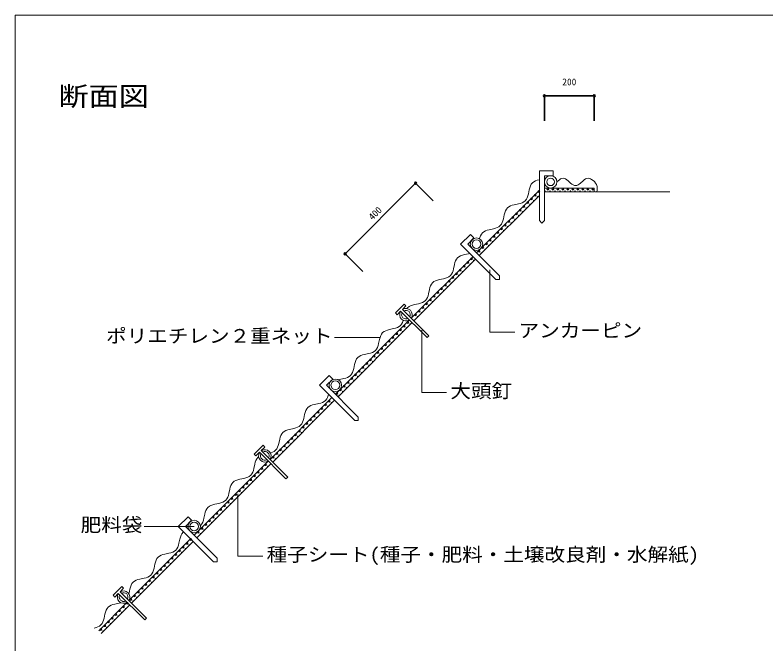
# Model space of a CAD drawing. Units: millimetres, scale not verified. Extents: x -3043 to 3047, y -2103 to 2127.
# Drawn here: x -3043 to -34, y -393 to 2127 of the extents above; entities that cross this region are included whole.
import ezdxf
from ezdxf.enums import TextEntityAlignment as Align

# ---------------------------------------------------------------- set-up
doc = ezdxf.new("R2010")
doc.units = ezdxf.units.MM
doc.header["$LTSCALE"] = 15
doc.header["$PDMODE"] = 32
doc.header["$PDSIZE"] = 7.5
for name, color, linetype, lineweight in [('0-1_用紙枠', 7, 'Continuous', 35), ('1-1_文字・法面', 7, 'Continuous', 18), ('1-2_種子シート', 7, 'Continuous', 18), ('1-4_肥料袋・基材袋・吸水袋', 7, 'Continuous', 18), ('1-5_ネット', 3, 'Continuous', 18), ('1-6_止釘・ｱﾝｶｰﾋﾟﾝ・目串', 7, 'Continuous', 18), ('1-A_寸法', 4, 'Continuous', 35), ('1-B_名称', 7, 'Continuous', 18)]:
    doc.layers.add(name, color=color, linetype=linetype, lineweight=lineweight)
doc.styles.add('ＭＳ ゴシック', font='')
doc.styles.get('ＭＳ ゴシック').set_extended_font_data('MS Gothic')

msp = doc.modelspace()

# ---------------------------------------------------------------- linework, layer by layer
at = {"layer": '0-1_用紙枠', "lineweight": 18}
for p, q in [((-3042.82, 2127.39), (3047.18, 2127.39)), ((-3042.82, -2102.61), (-3042.82, 2127.39))]:
    msp.add_line(p, q, dxfattribs=at)
at = {"layer": '1-1_文字・法面'}
msp.add_line((-719.77, 1418.43), (-419.77, 1418.43), dxfattribs=at)
at = {"layer": '1-2_種子シート'}
for p, q in [((-941.75, 1426.1), (-1193.59, 1174.27)), ((-921.75, 1433.68), (-721.75, 1433.68)), ((-921.75, 1418.68), (-721.75, 1418.68)), ((-721.75, 1433.68), (-721.75, 1418.68)), ((-941.75, 1404.89), (-1182.98, 1163.66)), ((-1207.73, 1160.12), (-1455.22, 912.64)), ((-1197.12, 1149.52), (-1444.61, 902.03)), ((-1462.29, 905.57), (-1759.27, 608.58)), ((-1451.68, 894.96), (-1748.67, 597.97)), ((-1773.42, 594.44), (-2020.9, 346.95)), ((-1762.81, 583.83), (-2010.3, 336.34)), ((-2027.97, 339.88), (-2324.96, 42.89)), ((-2017.37, 329.27), (-2314.35, 32.29)), ((-2339.1, 28.75), (-2586.63, -218.78)), ((-2328.49, 18.15), (-2575.98, -229.34)), ((-2593.66, -225.81), (-2707.62, -339.77)), ((-2583.05, -236.41), (-2697.02, -350.38))]:
    msp.add_line(p, q, dxfattribs=at)
for centre in [(-919.27, 1422.58), (-899.27, 1422.58), (-879.27, 1422.58), (-859.27, 1422.58), (-839.27, 1422.58), (-817.39, 1422.58), (-799.27, 1422.58), (-779.27, 1422.58), (-759.27, 1422.58), (-739.27, 1422.58), (-965.03, 1383.88), (-950.03, 1398.88), (-995.03, 1353.88), (-980.03, 1368.88), (-1025.03, 1323.88), (-1010.03, 1338.88), (-1055.03, 1293.88), (-1040.03, 1308.88), (-1085.03, 1263.88), (-1070.03, 1278.88), (-1115.03, 1233.88), (-1100.03, 1248.88), (-1145.03, 1203.88), (-1130.03, 1218.88), (-1175.03, 1173.88), (-1160.03, 1188.88), (-1205.03, 1143.88), (-1235.03, 1113.88), (-1220.03, 1128.88), (-1265.03, 1083.88), (-1250.03, 1098.88), (-1295.03, 1053.88), (-1280.03, 1068.88), (-1325.03, 1023.88), (-1310.03, 1038.88), (-1355.03, 993.88), (-1340.03, 1008.88), (-1385.03, 963.88), (-1370.03, 978.88), (-1415.03, 933.88), (-1400.03, 948.88), (-1445.03, 903.88), (-1430.03, 918.88), (-1475.03, 873.88), (-1460.03, 888.88), (-1505.03, 843.88), (-1490.03, 858.88), (-1535.03, 813.88), (-1520.03, 828.88), (-1565.03, 783.88), (-1550.03, 798.88), (-1595.03, 753.88), (-1580.03, 768.88), (-1625.03, 723.88), (-1610.03, 738.88), (-1655.03, 693.88), (-1640.03, 708.88), (-1685.03, 663.88), (-1670.03, 678.88), (-1715.03, 633.88), (-1700.03, 648.88), (-1745.03, 603.88), (-1730.03, 618.88), (-1775.03, 573.88), (-1805.03, 543.88), (-1790.03, 558.88), (-1835.03, 513.88), (-1820.03, 528.88), (-1865.03, 483.88), (-1850.03, 498.88), (-1895.03, 453.88), (-1880.03, 468.88), (-1925.03, 423.88), (-1910.03, 438.88), (-1955.03, 393.88), (-1940.03, 408.88), (-1985.03, 363.88), (-1970.03, 378.88), (-2000.03, 348.88), (-2045.03, 303.88), (-2030.03, 318.88), (-2075.03, 273.88), (-2060.03, 288.88), (-2105.03, 243.88), (-2090.03, 258.88), (-2135.03, 213.88), (-2120.03, 228.88), (-2165.03, 183.88), (-2150.03, 198.88), (-2195.03, 153.88), (-2180.03, 168.88), (-2225.03, 123.88), (-2210.03, 138.88), (-2255.03, 93.88), (-2240.03, 108.88), (-2285.03, 63.88), (-2270.03, 78.88), (-2300.03, 48.88), (-2345.03, 3.88), (-2375.03, -26.12), (-2360.03, -11.12), (-2405.03, -56.12), (-2390.03, -41.12), (-2435.03, -86.12), (-2420.03, -71.12), (-2465.03, -116.12), (-2450.03, -101.12), (-2495.03, -146.12), (-2480.03, -131.12), (-2525.03, -176.12), (-2510.03, -161.12), (-2555.03, -206.12), (-2540.03, -191.12), (-2585.03, -236.12), (-2570.03, -221.12), (-2615.03, -266.12), (-2600.03, -251.12), (-2645.03, -296.12), (-2630.03, -281.12), (-2675.03, -326.12), (-2660.03, -311.12), (-2690.14, -341.3)]:
    msp.add_circle(centre, 1, dxfattribs=at)
for p in [(-943.58, 1420.56), (-907.82, 1429.26), (-887.82, 1429.26), (-867.82, 1429.26), (-847.82, 1429.26), (-827.82, 1429.26), (-807.82, 1429.26), (-787.82, 1429.26), (-767.82, 1429.26), (-747.82, 1429.26), (-727.82, 1429.26), (-973.58, 1390.56), (-958.58, 1405.56), (-1003.58, 1360.56), (-988.58, 1375.56), (-1033.58, 1330.56), (-1018.58, 1345.56), (-1063.58, 1300.56), (-1048.58, 1315.56), (-1093.58, 1270.56), (-1078.58, 1285.56), (-1123.58, 1240.56), (-1108.58, 1255.56), (-1153.58, 1210.56), (-1138.58, 1225.56), (-1183.58, 1180.56), (-1168.58, 1195.56), (-1213.58, 1150.56), (-1243.58, 1120.56), (-1228.58, 1135.56), (-1273.58, 1090.56), (-1258.58, 1105.56), (-1303.58, 1060.56), (-1288.58, 1075.56), (-1333.58, 1030.56), (-1318.58, 1045.56), (-1363.58, 1000.56), (-1348.58, 1015.56), (-1393.58, 970.56), (-1378.58, 985.56), (-1423.58, 940.56), (-1408.58, 955.56), (-1438.58, 925.56), (-1483.58, 880.56), (-1468.58, 895.56), (-1513.58, 850.56), (-1498.58, 865.56), (-1543.58, 820.56), (-1528.58, 835.56), (-1573.58, 790.56), (-1558.58, 805.56), (-1603.58, 760.56), (-1588.58, 775.56), (-1633.58, 730.56), (-1618.58, 745.56), (-1663.58, 700.56), (-1648.58, 715.56), (-1693.58, 670.56), (-1678.58, 685.56), (-1723.58, 640.56), (-1708.58, 655.56), (-1753.58, 610.56), (-1738.58, 625.56), (-1783.58, 580.56), (-1813.58, 550.56), (-1798.58, 565.56), (-1843.58, 520.56), (-1828.58, 535.56), (-1873.58, 490.56), (-1858.58, 505.56), (-1903.58, 460.56), (-1888.58, 475.56), (-1933.58, 430.56), (-1918.58, 445.56), (-1963.58, 400.56), (-1948.58, 415.56), (-1993.58, 370.56), (-1978.58, 385.56), (-2008.58, 355.56), (-2053.58, 310.56), (-2038.58, 325.56), (-2083.58, 280.56), (-2068.58, 295.56), (-2113.58, 250.56), (-2098.58, 265.56), (-2143.58, 220.56), (-2128.58, 235.56), (-2173.58, 190.56), (-2158.58, 205.56), (-2203.58, 160.56), (-2188.58, 175.56), (-2233.58, 130.56), (-2218.58, 145.56), (-2263.58, 100.56), (-2248.58, 115.56), (-2293.58, 70.56), (-2278.58, 85.56), (-2308.58, 55.56), (-2353.58, 10.56), (-2338.58, 25.56), (-2383.58, -19.44), (-2368.58, -4.44), (-2413.58, -49.44), (-2398.58, -34.44), (-2443.58, -79.44), (-2428.58, -64.44), (-2473.58, -109.44), (-2458.58, -94.44), (-2503.58, -139.44), (-2488.58, -124.44), (-2533.58, -169.44), (-2518.58, -154.44), (-2563.58, -199.44), (-2548.58, -184.44), (-2608.58, -244.44), (-2593.58, -229.44), (-2578.58, -214.44), (-2638.58, -274.44), (-2623.58, -259.44), (-2668.58, -304.44), (-2653.58, -289.44), (-2698.69, -334.62), (-2683.58, -319.44)]:
    msp.add_point(p, dxfattribs=at)
at = {"layer": '1-4_肥料袋・基材袋・吸水袋'}
for centre, radius in [((-896.75, 1458.68), 25), ((-896.75, 1458.68), 15), ((-1193.59, 1209.42), 25), ((-1193.59, 1209.62), 17.5), ((-1759.27, 643.74), 25), ((-1759.27, 643.94), 17.5), ((-2324.96, 78.05), 25), ((-2324.96, 78.25), 17.5)]:
    msp.add_circle(centre, radius, dxfattribs=at)
for centre, radius, start, end in [((-1476.32, 926.58), 25, 146.38355, 303.61645), ((-1476.32, 926.78), 17.5, 151.86075, 298.13925), ((-1476.32, 926.58), 25, 326.69045, 123.30955), ((-1476.32, 926.78), 17.5, 331.3427, 118.6573), ((-2042.01, 360.89), 25, 146.38355, 303.61645), ((-2042.01, 361.09), 17.5, 151.86075, 298.13925), ((-2042.01, 360.89), 25, 326.69045, 123.30955), ((-2042.01, 361.09), 17.5, 331.3427, 118.6573), ((-2607.69, -204.79), 25, 326.55226, 123.30955), ((-2607.69, -204.79), 25, 146.38355, 303.61645), ((-2607.69, -204.59), 17.5, 151.86075, 298.13925), ((-2607.69, -204.59), 17.5, 331.3427, 118.6573)]:
    msp.add_arc(centre, radius, start, end, dxfattribs=at)
at = {"layer": '1-5_ネット'}
for p, q in [((-826.75, 1463.31), (-816.75, 1454.04)), ((-2657.71, -237.34), (-2664.22, -240.84)), ((-2650.37, -234.69), (-2657.71, -237.34)), ((-2642.41, -232.65), (-2650.37, -234.69)), ((-2625.86, -229.2), (-2642.41, -232.65)), ((-2618.53, -227.32), (-2625.86, -229.2)), ((-2680.37, -264.69), (-2682.41, -272.65)), ((-2677.71, -257.34), (-2680.37, -264.69)), ((-2674.22, -250.84), (-2677.71, -257.34)), ((-2669.74, -245.32), (-2674.22, -250.84)), ((-2664.22, -240.84), (-2669.74, -245.32)), ((-2687.9, -297.16), (-2690.55, -304.51)), ((-2685.86, -289.2), (-2687.9, -297.16)), ((-2682.41, -272.65), (-2685.86, -289.2)), ((-2725.86, -329.2), (-2726, -329.23)), ((-2717.9, -327.16), (-2725.86, -329.2)), ((-2710.55, -324.51), (-2717.9, -327.16)), ((-2704.05, -321.01), (-2710.55, -324.51)), ((-2698.53, -316.53), (-2704.05, -321.01)), ((-2694.05, -311.01), (-2698.53, -316.53)), ((-2690.55, -304.51), (-2694.05, -311.01))]:
    msp.add_line(p, q, dxfattribs=at)
for points in [[(-941.75, 1467.49), (-942.41, 1467.35), (-950.37, 1465.31), (-957.71, 1462.66), (-964.22, 1459.16), (-969.74, 1454.68), (-974.22, 1449.16), (-977.71, 1442.66), (-980.37, 1435.31), (-982.41, 1427.35), (-985.86, 1410.8), (-987.9, 1402.84), (-990.55, 1395.49), (-994.05, 1388.99), (-998.53, 1383.47), (-1004.05, 1378.99), (-1010.55, 1375.49), (-1017.9, 1372.84), (-1025.86, 1370.8), (-1042.41, 1367.35), (-1050.37, 1365.31), (-1057.71, 1362.66), (-1064.22, 1359.16), (-1069.74, 1354.68), (-1074.22, 1349.16), (-1077.71, 1342.66), (-1080.37, 1335.31), (-1082.41, 1327.35), (-1085.86, 1310.8), (-1087.9, 1302.84), (-1090.55, 1295.49), (-1094.05, 1288.99), (-1098.53, 1283.47), (-1104.05, 1278.99), (-1110.55, 1275.49), (-1117.9, 1272.84), (-1125.86, 1270.8), (-1142.41, 1267.35), (-1150.37, 1265.31), (-1157.71, 1262.66)], [(-826.75, 1463.31), (-831.75, 1467.49), (-836.75, 1470.81), (-841.75, 1472.94), (-846.75, 1473.68), (-851.75, 1472.94), (-856.75, 1470.81), (-861.75, 1467.49), (-866.75, 1463.31), (-871.75, 1458.68)], [(-733.37, 1468.57), (-736.75, 1470.81), (-741.75, 1472.94), (-746.75, 1473.68), (-751.75, 1472.94), (-756.75, 1470.81), (-761.75, 1467.49), (-766.75, 1463.31), (-776.75, 1454.04), (-781.75, 1449.86), (-786.75, 1446.54), (-791.75, 1444.41), (-796.75, 1443.68), (-801.75, 1444.41), (-806.75, 1446.54), (-811.75, 1449.86), (-816.75, 1454.04)], [(-1157.71, 1262.66), (-1164.22, 1259.16), (-1169.74, 1254.68), (-1174.22, 1249.16), (-1177.71, 1242.66), (-1180.37, 1235.31), (-1181.41, 1231.25)], [(-1219.93, 1172.32), (-1225.86, 1170.8), (-1242.41, 1167.35), (-1250.37, 1165.31), (-1257.71, 1162.66), (-1264.22, 1159.16), (-1269.74, 1154.68), (-1274.22, 1149.16), (-1277.71, 1142.66), (-1280.37, 1135.31), (-1282.41, 1127.35), (-1285.86, 1110.8), (-1287.9, 1102.84), (-1290.55, 1095.49), (-1294.05, 1088.99), (-1298.53, 1083.47), (-1304.05, 1078.99), (-1310.55, 1075.49), (-1317.9, 1072.84), (-1325.86, 1070.8), (-1342.41, 1067.35), (-1350.37, 1065.31), (-1357.71, 1062.66), (-1364.22, 1059.16), (-1369.74, 1054.68), (-1374.22, 1049.16), (-1377.71, 1042.66), (-1380.37, 1035.31), (-1382.41, 1027.35), (-1385.86, 1010.8), (-1387.9, 1002.84), (-1390.55, 995.49), (-1394.05, 988.99), (-1398.53, 983.47), (-1404.05, 978.99), (-1410.55, 975.49), (-1417.9, 972.84), (-1425.86, 970.8), (-1442.41, 967.35), (-1450.37, 965.31)], [(-1450.37, 965.31), (-1457.71, 962.66), (-1464.22, 959.16), (-1469.74, 954.68), (-1472.5, 951.28)], [(-1487.54, 904.24), (-1487.9, 902.84), (-1490.55, 895.49), (-1494.05, 888.99), (-1498.53, 883.47), (-1504.05, 878.99), (-1510.55, 875.49), (-1517.9, 872.84), (-1525.86, 870.8), (-1542.41, 867.35), (-1550.37, 865.31), (-1557.71, 862.66), (-1564.22, 859.16), (-1569.74, 854.68), (-1574.22, 849.16), (-1577.71, 842.66), (-1580.37, 835.31), (-1582.41, 827.35), (-1585.86, 810.8), (-1587.9, 802.84), (-1590.55, 795.49), (-1594.05, 788.99), (-1598.53, 783.47), (-1604.05, 778.99), (-1610.55, 775.49), (-1617.9, 772.84), (-1625.86, 770.8), (-1642.41, 767.35), (-1650.37, 765.31), (-1657.71, 762.66), (-1664.22, 759.16), (-1669.74, 754.68), (-1674.22, 749.16), (-1677.71, 742.66), (-1680.37, 735.31), (-1682.41, 727.35), (-1685.86, 710.8), (-1687.9, 702.84), (-1690.55, 695.49), (-1694.05, 688.99)], [(-1694.05, 688.99), (-1698.53, 683.47), (-1704.05, 678.99), (-1710.55, 675.49), (-1717.9, 672.84), (-1725.86, 670.8), (-1742.41, 667.35), (-1747.83, 665.96)], [(-1786.66, 607.68), (-1787.9, 602.84), (-1790.55, 595.49), (-1794.05, 588.99), (-1798.53, 583.47), (-1804.05, 578.99), (-1810.55, 575.49), (-1817.9, 572.84), (-1825.86, 570.8), (-1842.41, 567.35), (-1850.37, 565.31), (-1857.71, 562.66), (-1864.22, 559.16), (-1869.74, 554.68), (-1874.22, 549.16), (-1877.71, 542.66), (-1880.37, 535.31), (-1882.41, 527.35), (-1885.86, 510.8), (-1887.9, 502.84), (-1890.55, 495.49), (-1894.05, 488.99), (-1898.53, 483.47), (-1904.05, 478.99), (-1910.55, 475.49), (-1917.9, 472.84), (-1925.86, 470.8), (-1942.41, 467.35), (-1950.37, 465.31), (-1957.71, 462.66), (-1964.22, 459.16), (-1969.74, 454.68), (-1974.22, 449.16), (-1977.71, 442.66), (-1980.37, 435.31), (-1982.41, 427.35), (-1985.86, 410.8), (-1987.9, 402.84), (-1990.55, 395.49), (-1994.05, 388.99)], [(-1994.05, 388.99), (-1998.53, 383.47), (-2004.05, 378.99), (-2010.55, 375.49), (-2017.9, 372.84), (-2019.79, 372.36)], [(-2066.72, 357.13), (-2069.74, 354.68), (-2074.22, 349.16), (-2077.71, 342.66), (-2080.37, 335.31), (-2082.41, 327.35), (-2085.86, 310.8), (-2087.9, 302.84), (-2090.55, 295.49), (-2094.05, 288.99), (-2098.53, 283.47), (-2104.05, 278.99), (-2110.55, 275.49), (-2117.9, 272.84), (-2125.86, 270.8), (-2142.41, 267.35), (-2150.37, 265.31), (-2157.71, 262.66), (-2164.22, 259.16), (-2169.74, 254.68), (-2174.22, 249.16), (-2177.71, 242.66), (-2180.37, 235.31), (-2182.41, 227.35), (-2185.86, 210.8), (-2187.9, 202.84), (-2190.55, 195.49), (-2194.05, 188.99), (-2198.53, 183.47), (-2204.05, 178.99), (-2210.55, 175.49), (-2217.9, 172.84), (-2225.86, 170.8), (-2242.41, 167.35), (-2250.37, 165.31), (-2257.71, 162.66), (-2264.22, 159.16), (-2269.74, 154.68), (-2274.22, 149.16), (-2277.71, 142.66)], [(-2277.71, 142.66), (-2280.37, 135.31), (-2282.41, 127.35), (-2285.86, 110.8), (-2287.9, 102.84), (-2290.55, 95.49), (-2294.05, 88.99), (-2298.53, 83.47), (-2300.28, 82.05)], [(-2367.14, 56.79), (-2369.74, 54.68), (-2374.22, 49.16), (-2377.71, 42.66), (-2380.37, 35.31), (-2382.41, 27.35), (-2385.86, 10.8), (-2387.9, 2.84), (-2390.55, -4.51), (-2394.05, -11.01), (-2398.53, -16.53), (-2404.05, -21.01), (-2410.55, -24.51), (-2417.9, -27.16), (-2425.86, -29.2), (-2442.41, -32.65), (-2450.37, -34.69), (-2457.71, -37.34), (-2464.22, -40.84), (-2469.74, -45.32), (-2474.22, -50.84), (-2477.71, -57.34), (-2480.37, -64.69), (-2482.41, -72.65), (-2485.86, -89.2), (-2487.9, -97.16), (-2490.55, -104.51), (-2494.05, -111.01), (-2498.53, -116.53), (-2504.05, -121.01), (-2510.55, -124.51), (-2517.9, -127.16), (-2525.86, -129.2), (-2542.41, -132.65), (-2550.37, -134.69), (-2557.71, -137.34), (-2564.22, -140.84), (-2569.74, -145.32), (-2574.22, -150.84), (-2577.71, -157.34)], [(-2577.71, -157.34), (-2580.37, -164.69), (-2582.41, -172.65), (-2585.86, -189.2), (-2586.47, -191.59)]]:
    msp.add_lwpolyline(points, dxfattribs=at)
msp.add_arc((-749.87, 1432.13), 40, 340.34817, 65.64953, dxfattribs=at)
at = {"layer": '1-6_止釘・ｱﾝｶｰﾋﾟﾝ・目串'}
for p, q in [((-941.75, 1503.68), (-886.75, 1503.68)), ((-921.75, 1483.68), (-921.75, 1303.68)), ((-921.75, 1483.68), (-886.75, 1483.68)), ((-886.75, 1503.68), (-886.75, 1483.68)), ((-921.75, 1303.68), (-931.75, 1293.68)), ((-1257.23, 1209.62), (-1218.34, 1248.51)), ((-1228.94, 1209.62), (-1204.19, 1234.37)), ((-1218.34, 1248.51), (-1204.19, 1234.37)), ((-1228.94, 1209.62), (-1101.66, 1082.34)), ((-1101.66, 1082.34), (-1101.66, 1068.2)), ((-1518.86, 933.85), (-1483.5, 969.2)), ((-1511.79, 926.78), (-1518.86, 933.85)), ((-1497.64, 940.92), (-1511.79, 926.78)), ((-1490.57, 947.99), (-1384.51, 841.93)), ((-1822.91, 643.94), (-1784.02, 682.83)), ((-1794.63, 643.94), (-1769.88, 668.68)), ((-1784.02, 682.83), (-1769.88, 668.68)), ((-1794.63, 643.94), (-1667.35, 516.66)), ((-1667.35, 516.66), (-1667.35, 502.51)), ((-2084.54, 368.16), (-2049.19, 403.52)), ((-2077.47, 361.09), (-2084.54, 368.16)), ((-2077.47, 361.09), (-2063.33, 375.23)), ((-2056.26, 382.31), (-1950.19, 276.24)), ((-2360.31, 78.25), (-2335.57, 103)), ((-2388.6, 78.25), (-2247.18, -63.17)), ((-2247.18, -63.17), (-2233.03, -63.17)), ((-2650.23, -197.52), (-2614.87, -162.17)), ((-2643.16, -204.59), (-2650.23, -197.52)), ((-2621.94, -183.38), (-2515.88, -289.45)), ((-2522.95, -296.52), (-2515.88, -289.45))]:
    msp.add_line(p, q, dxfattribs=at)
for points in [[(-941.75, 1503.68), (-941.75, 1303.68), (-931.75, 1293.68)], [(-1257.23, 1209.62), (-1115.81, 1068.2), (-1101.66, 1068.2)], [(-1490.57, 947.99), (-1476.43, 962.13), (-1483.5, 969.2)], [(-1497.64, 940.92), (-1391.58, 834.85), (-1384.51, 841.93)], [(-1822.91, 643.94), (-1681.49, 502.51), (-1667.35, 502.51)], [(-2056.26, 382.31), (-2042.12, 396.45), (-2049.19, 403.52)], [(-2063.33, 375.23), (-1957.26, 269.17), (-1950.19, 276.24)], [(-2388.6, 78.25), (-2349.71, 117.14), (-2335.57, 103)], [(-2360.31, 78.25), (-2233.03, -49.03), (-2233.03, -63.17)], [(-2621.94, -183.38), (-2607.8, -169.24), (-2614.87, -162.17)], [(-2643.16, -204.59), (-2629.01, -190.45), (-2522.95, -296.52)]]:
    msp.add_lwpolyline(points, dxfattribs=at)
at = {"layer": '1-A_寸法'}
for p, q in [((-921.75, 1803.68), (-921.75, 1703.68)), ((-721.75, 1803.68), (-921.75, 1803.68)), ((-721.75, 1803.68), (-721.75, 1703.68)), ((-1437.54, 1453.57), (-1720.38, 1170.73)), ((-1437.54, 1453.57), (-1366.83, 1382.86)), ((-1720.38, 1170.73), (-1649.67, 1100.02))]:
    msp.add_line(p, q, dxfattribs=at)
for p in [(-921.75, 1803.68), (-721.75, 1803.68), (-1437.54, 1453.57), (-1720.38, 1170.73)]:
    msp.add_point(p, dxfattribs=at)
at = {"layer": '1-B_名称'}
for p, q in [((-1140.17, 1106.87), (-1140.17, 856.87)), ((-1140.17, 856.87), (-1040.17, 856.87)), ((-1580.37, 835.31), (-1763.12, 835.31)), ((-2149.82, 209.33), (-2149.82, -40.67)), ((-2324.96, 78.25), (-2524.96, 78.25)), ((-2149.82, -40.67), (-2049.82, -40.67))]:
    msp.add_line(p, q, dxfattribs=at)
msp.add_lwpolyline([(-1413.31, 864.69), (-1413.31, 614.69), (-1313.31, 614.69)], dxfattribs=at)

# ---------------------------------------------------------------- texts
at = {"layer": '1-1_文字・法面', "style": 'ＭＳ ゴシック', "width": 1.15}
msp.add_text('断面図', height=76.98, dxfattribs=at).set_placement((-2869.02, 1740.37), align=Align.BOTTOM_LEFT)
at = {"layer": '1-A_寸法', "color": 7, "style": 'ＭＳ ゴシック'}
msp.add_text('200', height=27.49, dxfattribs=at).set_placement((-849.87, 1837.43), align=Align.BOTTOM_LEFT)
msp.add_text('400', height=27.49, rotation=45, dxfattribs=at).set_placement((-1604.15, 1297.57), align=Align.BOTTOM_LEFT)
at = {"layer": '1-B_名称', "style": 'ＭＳ ゴシック', "width": 1.1}
for s, p in [('ポリエチレン２重ネット', (-2678.12, 797.81)), ('アンカーピン', (-1025.17, 819.37)), ('大頭釘', (-1298.31, 577.19)), ('肥料袋', (-2779.96, 40.75)), ('種子シート(種子・肥料・土壌改良剤・水解紙)', (-2034.82, -78.17))]:
    msp.add_text(s, height=54.99, dxfattribs=at).set_placement(p, align=Align.BOTTOM_LEFT)

doc.saveas('drawing.dxf')
